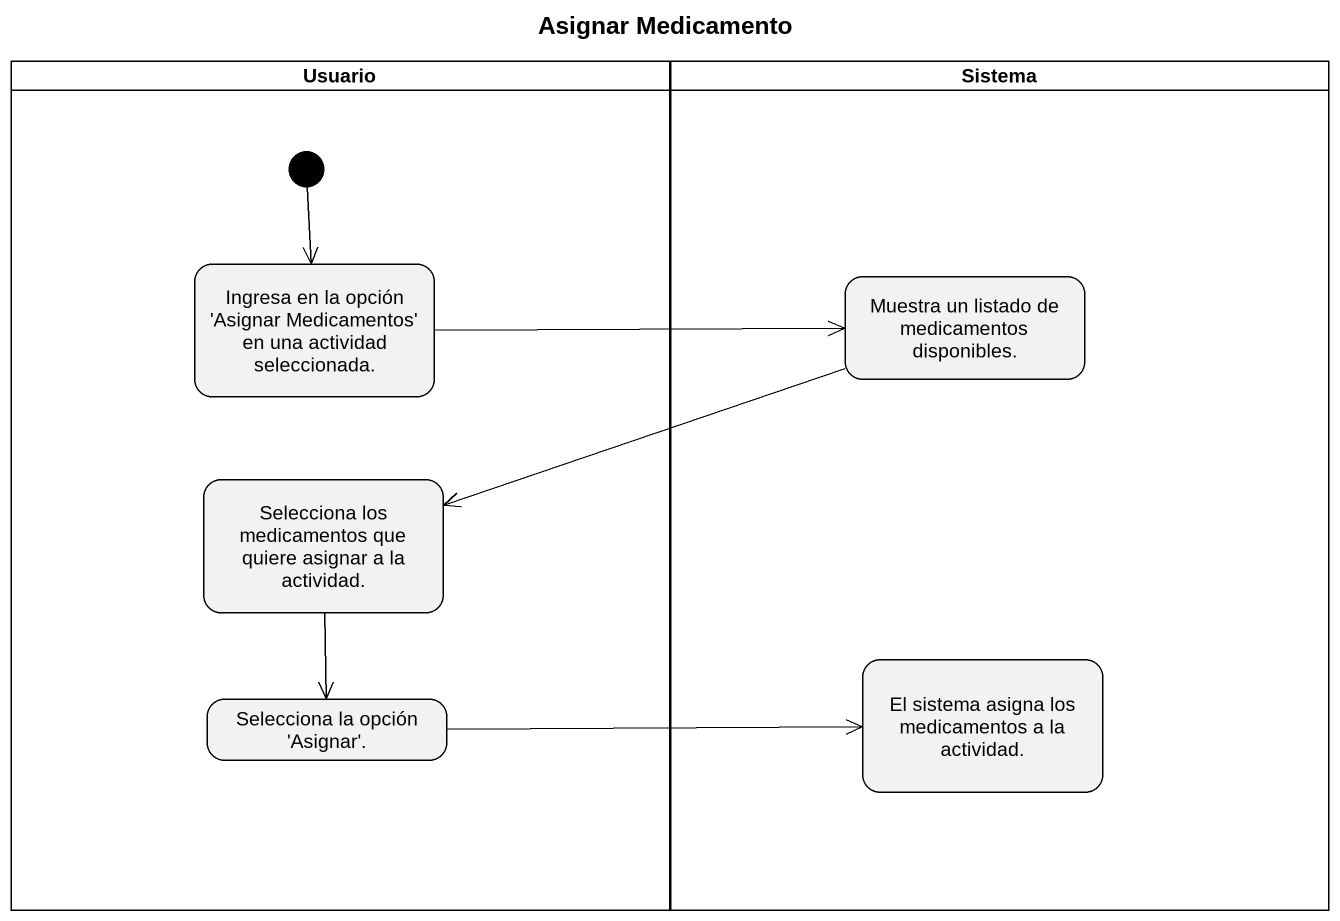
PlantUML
@startuml
title Asignar Medicamento
hide empty description
state Usuario <<partition>> {
  state "Ingresa en la opción 'Asignar Medicamentos' en una actividad seleccionada." as Ingresa_en_la_opción
  state "Selecciona los medicamentos que quiere asignar a la actividad." as Selecciona_los_medicamentos
  state "Selecciona la opción 'Asignar'." as Selecciona_la_opción_Asignar
  [*] --> Ingresa_en_la_opción
}
state Sistema <<partition>> {
  state "Muestra un listado de medicamentos disponibles." as Muestra_un_listado_de
  state "El sistema asigna los medicamentos a la actividad." as El_sistema_asigna_los
}
Ingresa_en_la_opción -right-> Muestra_un_listado_de
Muestra_un_listado_de -left-> Selecciona_los_medicamentos
Selecciona_los_medicamentos --> Selecciona_la_opción_Asignar
Selecciona_la_opción_Asignar -right-> El_sistema_asigna_los
@enduml
